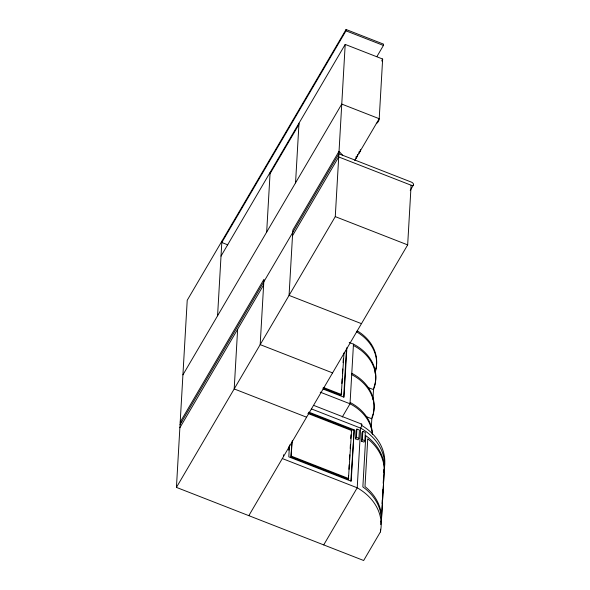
<?xml version="1.0" encoding="UTF-8"?>
<svg xmlns="http://www.w3.org/2000/svg" width="590" height="590" viewBox="0 0 590 590"><rect width="100%" height="100%" fill="white"/><g stroke="black" fill="none" stroke-linecap="round" stroke-linejoin="round"><path stroke-width="0.89" d="M380.565 529.193L380.402 531.944L363.654 560.5L176.432 487.392L187.222 300.266L346.065 29.5L383.507 44.125L383.426 45.445L376.922 56.544M217.577 315.775L221.877 241.192M237.63 329.264L234.193 388.935L306.586 417.204M266.673 232.084L270.117 172.42M295.553 182.856L298.997 123.185M283.48 456.586L283.584 454.75M288.827 450.2L289.034 446.527M289.491 444.919L288.805 456.844L351.212 481.219L354.177 429.837L308.865 412.145M307.877 413.45L351.581 430.516L348.41 479.272L290.995 456.852L291.829 442.345M290.995 456.852L292.286 440.745M176.432 487.392L335.275 216.626L345.202 44.42L382.645 59.037L379.208 118.708L354.723 160.443M227.762 244.843L221.803 242.519L345.983 30.828L346.065 29.5M341.322 393.464L341.536 389.835M341.898 383.485L342.163 378.95M342.473 373.507L342.738 368.979M343.1 362.629L343.314 359M322.914 388.132L341.219 395.278L344.029 352.872M356.102 158.091L356.205 156.254M357.444 154.499L357.348 156.158L356.19 158.127M343.675 396.989L346.478 348.366M346.883 347.672L344.022 397.218L323.224 389.098M359.177 151.542L359.081 153.201L360.232 151.232L360.328 149.572M349.214 342.473L353.469 344.132L350.025 403.796L342.274 417.012M348.41 479.272L348.616 475.643M348.985 469.301L349.243 464.765M349.56 459.322L349.818 454.787M350.187 448.437L350.394 444.808M350.762 438.466L350.969 434.837M350.858 480.99L354.177 429.837M355.571 438.857L356.05 430.567L356.913 429.092L359.413 430.066L358.934 438.348L358.064 439.83L355.571 438.857L356.434 437.374L356.913 429.092M361.486 441.165L361.965 432.876L362.828 431.401L365.328 432.374L364.849 440.664L363.986 442.139L361.486 441.165L362.356 439.69L362.828 431.401M371.309 427.772L371.825 418.789A47.539 37.915 3.3 0 0 351.706 374.628M372.939 399.496L373.581 388.294M380.83 524.606L381.037 520.933M381.413 514.502L381.619 510.829M382.047 503.491L382.261 499.819M382.63 493.395L382.836 489.722M383.212 483.291L383.419 479.618M384.024 469.131L383.847 472.28A55.04 43.896 3.3 0 0 360.652 428.126L311.299 408.855M384.267 470.296L381.516 518.064L381.538 517.408A55.04 43.896 3.3 0 0 365.601 487.06L364.989 486.603L367.747 438.835L368.352 439.292A55.04 43.896 3.3 0 1 384.289 469.64M248.825 515.66L407.668 244.894L411.105 185.223A2.618 1.46 30.4 0 0 413.568 184.574A2.618 1.46 30.4 0 0 411.289 182.074L338.896 153.806L180.053 424.579M221.021 256.112L345.202 44.42M270.036 173.74L298.916 124.512M182.922 374.856L341.765 104.083L379.208 118.708A8.946 7.132 3.3 0 1 376.317 123.627M381.819 60.445L382.645 59.037A8.946 7.132 3.3 0 1 382.055 61.316M179.876 427.728L263.627 284.955M292.507 235.727L338.712 156.955L411.105 185.223M410.227 190.467L413.465 184.95M351.183 431.209L351.581 430.516M323.711 544.902L357.216 487.797L360.652 428.126A2.618 0.597 -68.7 0 0 361.825 424.903A2.618 0.597 -68.7 0 0 361.117 424.549M181.786 421.621L180.201 422.093L263.951 279.321L260.183 344.626L332.576 372.895M345.983 30.828L383.426 45.445M335.275 216.626L407.668 244.894M361.456 323.659L289.063 295.398L292.832 230.093L339.036 151.32L342.643 155.273M367.548 387.291L373.507 389.614A47.539 37.915 3.3 0 0 353.388 345.46M323.32 387.438L341.625 394.585M320.245 392.166L350.025 403.796A47.539 37.915 3.3 0 1 372.297 433.975M365.866 416.459L371.825 418.789M313.755 405.411L361.744 424.144M308.459 412.83L353.771 430.523M356.434 437.374L358.934 438.348M362.356 439.69L364.849 440.664M291.394 456.166L348.815 478.586M282.322 458.555L357.216 487.797A55.04 43.896 3.3 0 1 380.402 531.944M361.552 425.39A55.04 43.896 3.3 0 1 384.466 466.661M353.469 344.132A47.539 37.915 3.3 0 1 373.89 387.497M351.788 373.3A47.539 37.915 3.3 0 1 373.219 413.443M372.998 414.254A47.539 37.915 3.3 0 1 371.899 417.462M350.106 402.476A47.539 37.915 3.3 0 1 372.46 434.321M357.223 330.835A47.539 37.915 3.3 0 1 375.034 371.781M356.434 331.742A47.539 37.915 3.3 0 1 374.96 373.109M381.435 519.222L381.339 522.076L384.385 468.025A55.04 43.896 3.3 0 0 368.448 437.677L365.807 435.693L362.857 486.89L365.49 488.874A55.04 43.896 3.3 0 1 381.435 519.222"/></g></svg>
